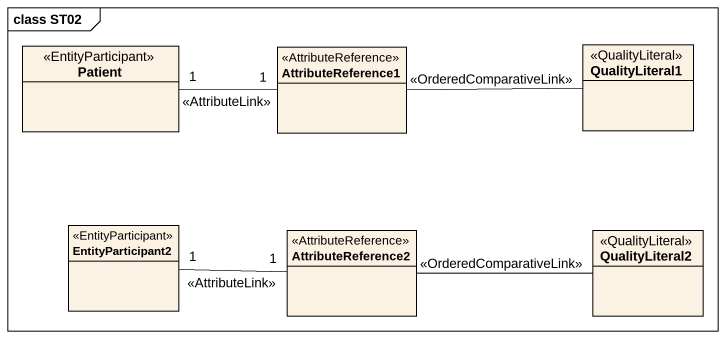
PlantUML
@startuml
mainframe class ST02
hide circle
hide empty members
class Patient <<EntityParticipant>>
class AttributeReference1 <<AttributeReference>>
class QualityLiteral1 <<QualityLiteral>>
class EntityParticipant2 <<EntityParticipant>>
class AttributeReference2 <<AttributeReference>>
class QualityLiteral2 <<QualityLiteral>>
Patient "1" -right- "1" AttributeReference1 : <<AttributeLink>>
AttributeReference1 -right- QualityLiteral1 : <<OrderedComparativeLink>>
EntityParticipant2 "1" -right- "1" AttributeReference2 : <<AttributeLink>>
AttributeReference2 -right- QualityLiteral2 : <<OrderedComparativeLink>>
@enduml
